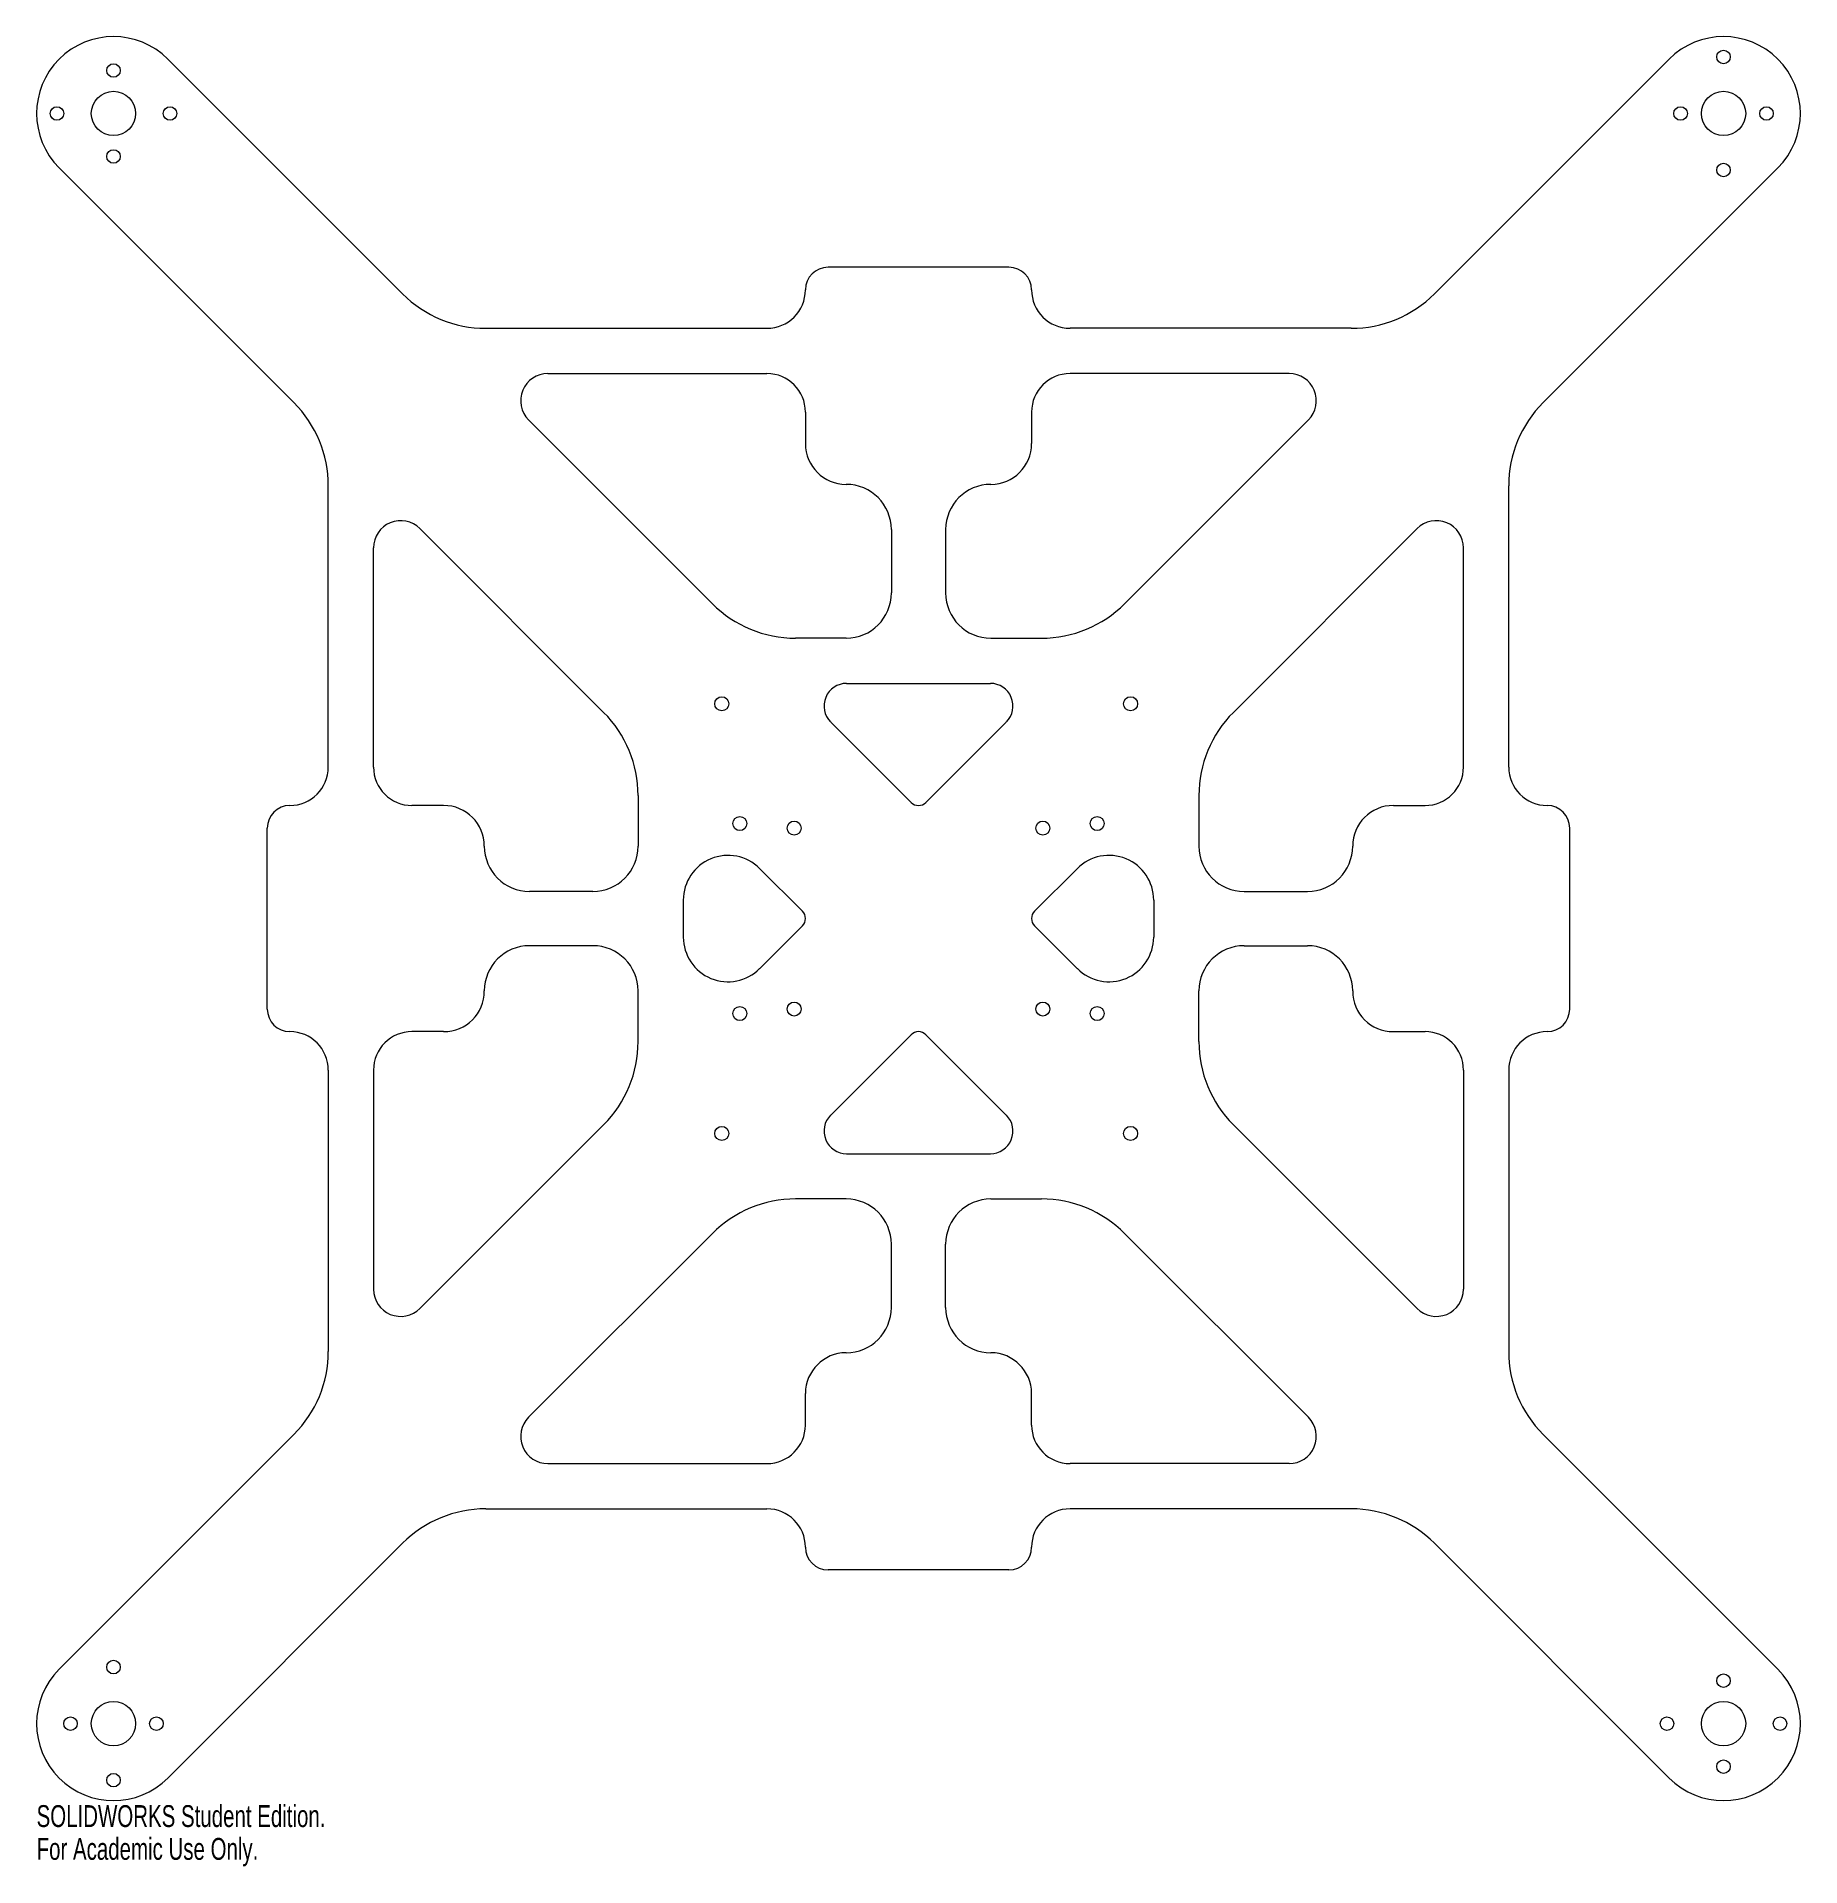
# Model space of a CAD drawing. Header units: millimetres. Extents: x -195 to 195, y -210 to 195.
import ezdxf

# ---------------------------------------------------------------- set-up
doc = ezdxf.new("R2010")
doc.units = ezdxf.units.MM
doc.styles.add('SLDTEXTSTYLE0', font='TXT', dxfattribs={"width": 0.7})

msp = doc.modelspace()

# ---------------------------------------------------------------- linework, layer by layer
at = {"color": 7, "linetype": 'Continuous', "lineweight": 15}
for p, q in [((-165.98, 190.02), (-114.07, 138.12)), ((165.98, 190.02), (114.07, 138.12)), ((-138.12, 114.07), (-190.02, 165.98)), ((138.12, 114.07), (190.02, 165.98)), ((20, 144), (-20, 144)), ((-95.69, 130.5), (-33.5, 130.5)), ((95.69, 130.5), (33.5, 130.5)), ((-81.97, 120.5), (-33.5, 120.5)), ((81.97, 120.5), (33.5, 120.5)), ((-45.57, 69.62), (-86.22, 110.26)), ((-25, 112), (-25, 105)), ((25, 112), (25, 105)), ((45.57, 69.62), (86.22, 110.26)), ((-130.5, 33.5), (-130.5, 95.69)), ((130.5, 33.5), (130.5, 95.69)), ((-110.26, 86.22), (-69.62, 45.57)), ((-6, 86), (-6, 72)), ((6, 86), (6, 72)), ((110.26, 86.22), (69.62, 45.57)), ((-120.5, 33.5), (-120.5, 81.97)), ((120.5, 33.5), (120.5, 81.97)), ((-16, 62), (-27.19, 62)), ((16, 62), (27.19, 62)), ((-15.89, 52), (15.89, 52)), ((-19.42, 43.46), (-1.64, 25.68)), ((19.42, 43.46), (1.64, 25.68)), ((-105, 25), (-112, 25)), ((-62, 27.19), (-62, 16)), ((62, 27.19), (62, 16)), ((105, 25), (112, 25)), ((-144, -20), (-144, 20)), ((144, -20), (144, 20)), ((-25.68, 1.64), (-35.13, 11.08)), ((25.68, 1.64), (35.13, 11.08)), ((-72, 6), (-86, 6)), ((-52, 4.09), (-52, -4.09)), ((52, 4.09), (52, -4.09)), ((72, 6), (86, 6)), ((-25.68, -1.64), (-35.13, -11.08)), ((25.68, -1.64), (35.13, -11.08)), ((-72, -6), (-86, -6)), ((72, -6), (86, -6)), ((-62, -27.19), (-62, -16)), ((62, -27.19), (62, -16)), ((-105, -25), (-112, -25)), ((-19.42, -43.46), (-1.64, -25.68)), ((19.42, -43.46), (1.64, -25.68)), ((105, -25), (112, -25)), ((-130.5, -33.5), (-130.5, -95.69)), ((-120.5, -33.5), (-120.5, -81.97)), ((120.5, -33.5), (120.5, -81.97)), ((130.5, -33.5), (130.5, -95.69)), ((-110.26, -86.22), (-69.62, -45.57)), ((110.26, -86.22), (69.62, -45.57)), ((-15.89, -52), (15.89, -52)), ((-16, -62), (-27.19, -62)), ((16, -62), (27.19, -62)), ((-45.57, -69.62), (-86.22, -110.26)), ((-6, -86), (-6, -72)), ((6, -86), (6, -72)), ((45.57, -69.62), (86.22, -110.26)), ((-25, -112), (-25, -105)), ((25, -112), (25, -105)), ((-138.12, -114.07), (-190.02, -165.98)), ((138.12, -114.07), (190.02, -165.98)), ((-81.97, -120.5), (-33.5, -120.5)), ((81.97, -120.5), (33.5, -120.5)), ((-95.69, -130.5), (-33.5, -130.5)), ((95.69, -130.5), (33.5, -130.5)), ((-165.98, -190.02), (-114.07, -138.12)), ((165.98, -190.02), (114.07, -138.12)), ((20, -144), (-20, -144))]:
    msp.add_line(p, q, dxfattribs=at)
for centre, radius in [((178, 190.5), 1.5), ((-178, 187.5), 1.5), ((-178, 178), 4.9), ((178, 178), 4.9), ((-190.5, 178), 1.5), ((-165.5, 178), 1.5), ((168.5, 178), 1.5), ((187.5, 178), 1.5), ((-178, 168.5), 1.5), ((178, 165.5), 1.5), ((-43.5, 47.5), 1.55), ((46.9, 47.5), 1.55), ((-39.5, 21), 1.55), ((-27.5, 20), 1.55), ((27.5, 20), 1.55), ((39.5, 21), 1.55), ((-39.5, -21), 1.55), ((-27.5, -20), 1.55), ((27.5, -20), 1.55), ((39.5, -21), 1.55), ((-43.5, -47.5), 1.55), ((46.9, -47.5), 1.55), ((-178, -165.5), 1.5), ((178, -168.5), 1.5), ((-178, -178), 4.9), ((178, -178), 4.9), ((-187.5, -178), 1.5), ((-168.5, -178), 1.5), ((165.5, -178), 1.5), ((190.5, -178), 1.5), ((178, -187.5), 1.5), ((-178, -190.5), 1.5)]:
    msp.add_circle(centre, radius, dxfattribs=at)
for centre, radius, start, end in [((-178, 178), 17, 45, 225), ((178, 178), 17, 315, 135), ((-20, 139), 5, 90, 180), ((20, 139), 5, 0, 90), ((-95.69, 156.5), 26, 225, 270), ((-33.5, 139), 8.5, 270, 0), ((33.5, 139), 8.5, 180, 270), ((95.69, 156.5), 26, 270, 315), ((-81.97, 114.5), 6, 90, 225), ((-33.5, 112), 8.5, 0, 90), ((33.5, 112), 8.5, 90, 180), ((81.97, 114.5), 6, 315, 90), ((-156.5, 95.69), 26, 0, 45), ((156.5, 95.69), 26, 135, 180), ((-16, 105), 9, 180, 270), ((16, 105), 9, 270, 0), ((-16, 86), 10, 0, 90), ((16, 86), 10, 90, 180), ((-114.5, 81.97), 6, 45, 180), ((114.5, 81.97), 6, 0, 135), ((-27.19, 88), 26, 225, 270), ((-16, 72), 10, 270, 0), ((16, 72), 10, 180, 270), ((27.19, 88), 26, 270, 315), ((-15.89, 47), 5, 90, 225), ((15.89, 47), 5, 315, 90), ((-88, 27.19), 26, 0, 45), ((88, 27.19), 26, 135, 180), ((-139, 33.5), 8.5, 270, 0), ((-112, 33.5), 8.5, 180, 270), ((112, 33.5), 8.5, 270, 0), ((139, 33.5), 8.5, 180, 270), ((-139, 20), 5, 90, 180), ((-105, 16), 9, 0, 90), ((0, 27.31), 2.31, 225, 315), ((105, 16), 9, 90, 180), ((139, 20), 5, 0, 90), ((-86, 16), 10, 180, 270), ((-72, 16), 10, 270, 0), ((-42.12, 4.09), 9.88, 45, 180), ((42.12, 4.09), 9.88, 0, 135), ((72, 16), 10, 180, 270), ((86, 16), 10, 270, 0), ((-27.31, 0), 2.31, 315, 45), ((27.31, 0), 2.31, 135, 225), ((-86, -16), 10, 90, 180), ((-72, -16), 10, 0, 90), ((-42.12, -4.09), 9.88, 180, 315), ((42.12, -4.09), 9.88, 225, 0), ((72, -16), 10, 90, 180), ((86, -16), 10, 0, 90), ((-105, -16), 9, 270, 0), ((105, -16), 9, 180, 270), ((-139, -20), 5, 180, 270), ((139, -20), 5, 270, 0), ((-139, -33.5), 8.5, 0, 90), ((-112, -33.5), 8.5, 90, 180), ((-88, -27.19), 26, 315, 0), ((0, -27.31), 2.31, 45, 135), ((88, -27.19), 26, 180, 225), ((112, -33.5), 8.5, 0, 90), ((139, -33.5), 8.5, 90, 180), ((-15.89, -47), 5, 135, 270), ((15.89, -47), 5, 270, 45), ((-27.19, -88), 26, 90, 135), ((-16, -72), 10, 0, 90), ((16, -72), 10, 90, 180), ((27.19, -88), 26, 45, 90), ((-114.5, -81.97), 6, 180, 315), ((114.5, -81.97), 6, 225, 0), ((-16, -86), 10, 270, 0), ((16, -86), 10, 180, 270), ((-156.5, -95.69), 26, 315, 0), ((-16, -105), 9, 90, 180), ((16, -105), 9, 0, 90), ((156.5, -95.69), 26, 180, 225), ((-81.97, -114.5), 6, 135, 270), ((-33.5, -112), 8.5, 270, 0), ((33.5, -112), 8.5, 180, 270), ((81.97, -114.5), 6, 270, 45), ((-95.69, -156.5), 26, 90, 135), ((-33.5, -139), 8.5, 0, 90), ((33.5, -139), 8.5, 90, 180), ((95.69, -156.5), 26, 45, 90), ((-20, -139), 5, 180, 270), ((20, -139), 5, 270, 0), ((-178, -178), 17, 135, 315), ((178, -178), 17, 225, 45)]:
    msp.add_arc(centre, radius, start, end, dxfattribs=at)

# ---------------------------------------------------------------- texts
at = {"color": 7, "linetype": 'Continuous', "char_height": 4.8336, "attachment_point": 1, "style": 'SLDTEXTSTYLE0'}
for s, insert in [('SOLIDWORKS Student Edition.', (-195, -196.02)), ('For Academic Use Only.', (-195, -203.27))]:
    msp.add_mtext(s, dxfattribs=dict(at, insert=insert))

doc.saveas('drawing.dxf')
